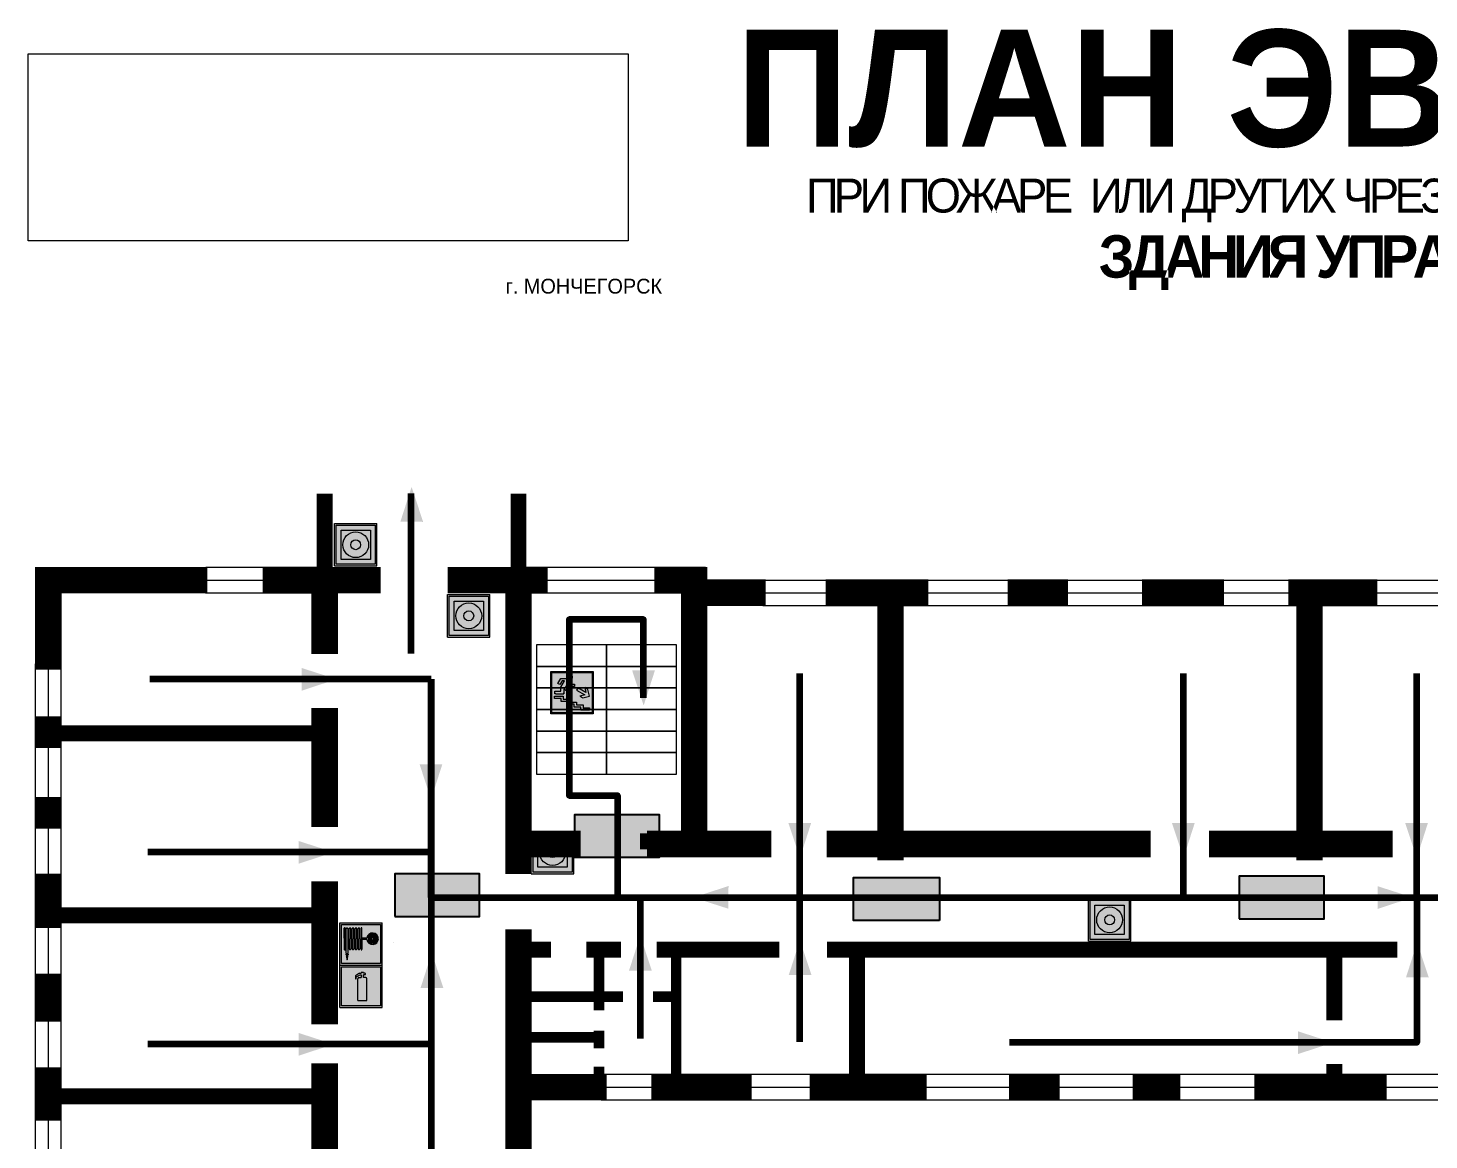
# Model space of a CAD drawing. Header units: millimetres. Extents: x 13810 to 67229, y 12374 to 21950.
# Drawn here: x 17918.2 to 18182.3, y 19654.5 to 19864 of the extents above; entities that cross this region are included whole.
import ezdxf

# ---------------------------------------------------------------- set-up
doc = ezdxf.new("R2010")
doc.units = ezdxf.units.MM
doc.layers.add('План_Штампы', color=7, linetype='Continuous')
doc.styles.add('обычный', font='arial.ttf')
picture_1 = doc.add_image_def('image1.jpg', size_in_pixel=(337, 105))

# ---------------------------------------------------------------- blocks, each defined once
blk = doc.blocks.new('вниз')
at = {"lineweight": 0, "true_color": 0xffffff}
h = blk.add_hatch(color=7, dxfattribs=at)
h.dxf.hatch_style = 1
h.paths.add_polyline_path([(40994.51, -4472.22), (40986.51, -4472.22), (40986.51, -4480.22), (40994.51, -4480.22)])
h.paths.add_polyline_path([(40994.31, -4472.42), (40994.31, -4480.01), (40986.71, -4480.01), (40986.71, -4472.42)], flags=16)
h.paths.add_polyline_path([(40988.43, -4473.53), (40989.43, -4473.53), (40990.19, -4473.96), (40990.19, -4474.6), (40991, -4474.6), (40991, -4475.06), (40989.73, -4475.06), (40989.73, -4474.46), (40989.3, -4475.18), (40990.17, -4475.7), (40990.17, -4477.11), (40989.63, -4477.11), (40989.63, -4476.01), (40988.94, -4475.59), (40988.94, -4476.46), (40988.94, -4476.46), (40987.47, -4476.46), (40987.26, -4476.46), (40987.26, -4475.92), (40988.4, -4475.92), (40988.4, -4475.2), (40989.1, -4473.99), (40988.66, -4473.99), (40988.24, -4474.7), (40987.86, -4474.47), (40988.41, -4473.56)], flags=0)
h.paths.add_polyline_path([(40990.55, -4473.29, -1), (40989.69, -4473.29, -1)], flags=0)
h.paths.add_polyline_path([(40988.85, -4476.89), (40988.85, -4477.43), (40990.1, -4477.43), (40990.1, -4477.99), (40991.34, -4477.99), (40991.34, -4478.54), (40992.59, -4478.54), (40992.59, -4479.09), (40993.83, -4479.09), (40993.83, -4479.52), (40992.17, -4479.52), (40992.17, -4478.97), (40990.91, -4478.97), (40990.91, -4478.41), (40989.68, -4478.41), (40989.68, -4477.86), (40988.43, -4477.86), (40988.43, -4477.31), (40987.6, -4477.31), (40987.18, -4477.31), (40987.18, -4476.89)], flags=0)
h.paths.add_polyline_path([(40991.61, -4475.33), (40993.12, -4476.2), (40992.9, -4475.27), (40993.48, -4475.6), (40993.83, -4476.88), (40992.56, -4477.22), (40991.97, -4476.88), (40992.9, -4476.61), (40991.38, -4475.74), (40991.58, -4475.39)], flags=0)
h.paths.add_polyline_path([(40990.19, -4473.96), (40989.43, -4473.53), (40988.43, -4473.53), (40988.41, -4473.56), (40987.86, -4474.47), (40988.24, -4474.7), (40988.66, -4473.99), (40989.1, -4473.99), (40988.4, -4475.2), (40988.4, -4475.92), (40987.26, -4475.92), (40987.26, -4476.46), (40987.47, -4476.46), (40988.94, -4476.46), (40988.94, -4476.27), (40988.94, -4475.59), (40989.63, -4476.01), (40989.63, -4477.11), (40990.17, -4477.11), (40990.17, -4475.7), (40989.3, -4475.18), (40989.73, -4474.46), (40989.73, -4475.06), (40991, -4475.06), (40991, -4474.6), (40990.19, -4474.6)], flags=0)
h.paths.add_polyline_path([(40990.55, -4473.29, 1), (40989.69, -4473.29, 1)], flags=0)
h.paths.add_polyline_path([(40991.61, -4475.33), (40991.58, -4475.39), (40991.38, -4475.74), (40992.9, -4476.61), (40991.97, -4476.88), (40992.56, -4477.22), (40993.83, -4476.88), (40993.48, -4475.6), (40992.9, -4475.27), (40993.12, -4476.2)], flags=0)
h.paths.add_polyline_path([(40990.1, -4477.43), (40988.85, -4477.43), (40988.85, -4476.89), (40987.18, -4476.89), (40987.18, -4477.31), (40987.6, -4477.31), (40988.43, -4477.31), (40988.43, -4477.86), (40989.68, -4477.86), (40989.68, -4478.41), (40990.91, -4478.41), (40990.91, -4478.97), (40992.17, -4478.97), (40992.17, -4479.52), (40993.83, -4479.52), (40993.83, -4479.09), (40992.59, -4479.09), (40992.59, -4478.54), (40991.34, -4478.54), (40991.34, -4477.99), (40990.1, -4477.99)], flags=0)
at = {"lineweight": 0}
h = blk.add_hatch(color=126, dxfattribs=at)
h.dxf.hatch_style = 1
h.paths.add_polyline_path([(40994.31, -4472.42), (40986.71, -4472.42), (40986.71, -4480.01), (40994.31, -4480.01)])
h.paths.add_polyline_path([(40988.43, -4473.53), (40989.43, -4473.53), (40990.19, -4473.96), (40990.19, -4474.6), (40991, -4474.6), (40991, -4475.06), (40989.73, -4475.06), (40989.73, -4474.46), (40989.3, -4475.18), (40990.17, -4475.7), (40990.17, -4477.11), (40989.63, -4477.11), (40989.63, -4476.01), (40988.94, -4475.59), (40988.94, -4476.46), (40988.94, -4476.46), (40987.47, -4476.46), (40987.26, -4476.46), (40987.26, -4475.92), (40988.4, -4475.92), (40988.4, -4475.2), (40989.1, -4473.99), (40988.66, -4473.99), (40988.24, -4474.7), (40987.86, -4474.47), (40988.41, -4473.56)], flags=16)
h.paths.add_polyline_path([(40990.55, -4473.29, -1), (40989.69, -4473.29, -1)], flags=16)
h.paths.add_polyline_path([(40988.85, -4476.89), (40988.85, -4477.43), (40990.1, -4477.43), (40990.1, -4477.99), (40991.34, -4477.99), (40991.34, -4478.54), (40992.59, -4478.54), (40992.59, -4479.09), (40993.83, -4479.09), (40993.83, -4479.52), (40992.17, -4479.52), (40992.17, -4478.97), (40990.91, -4478.97), (40990.91, -4478.41), (40989.68, -4478.41), (40989.68, -4477.86), (40988.43, -4477.86), (40988.43, -4477.31), (40987.6, -4477.31), (40987.18, -4477.31), (40987.18, -4476.89)], flags=16)
h.paths.add_polyline_path([(40991.61, -4475.33), (40993.12, -4476.2), (40992.9, -4475.27), (40993.48, -4475.6), (40993.83, -4476.88), (40992.56, -4477.22), (40991.97, -4476.88), (40992.9, -4476.61), (40991.38, -4475.74), (40991.58, -4475.39)], flags=16)
at = {"lineweight": 0, "true_color": 0xffffff}
h = blk.add_hatch(color=7, dxfattribs=at)
h.dxf.hatch_style = 1
h.paths.add_polyline_path([(40989.73, -4474.46), (40989.73, -4475.06), (40991, -4475.06), (40991, -4474.6), (40990.19, -4474.6), (40990.19, -4473.96), (40989.43, -4473.53), (40988.43, -4473.53), (40988.41, -4473.56), (40987.86, -4474.47), (40988.24, -4474.7), (40988.66, -4473.99), (40989.1, -4473.99), (40988.4, -4475.2), (40988.4, -4475.92), (40987.26, -4475.92), (40987.26, -4476.46), (40987.47, -4476.46), (40988.94, -4476.46), (40988.94, -4475.59), (40989.63, -4476.01), (40989.63, -4477.11), (40990.17, -4477.11), (40990.17, -4475.7), (40989.3, -4475.18)])
h.paths.add_polyline_path([(40989.69, -4473.29, 1), (40990.55, -4473.29, 1)])
h.paths.add_polyline_path([(40991.61, -4475.33), (40991.58, -4475.39), (40991.38, -4475.74), (40992.9, -4476.61), (40991.97, -4476.88), (40992.56, -4477.22), (40993.83, -4476.88), (40993.48, -4475.6), (40992.9, -4475.27), (40993.12, -4476.2)])
h.paths.add_polyline_path([(40990.1, -4477.43), (40988.85, -4477.43), (40988.85, -4476.89), (40987.18, -4476.89), (40987.18, -4477.31), (40987.6, -4477.31), (40988.43, -4477.31), (40988.43, -4477.86), (40989.68, -4477.86), (40989.68, -4478.41), (40990.91, -4478.41), (40990.91, -4478.97), (40992.17, -4478.97), (40992.17, -4479.52), (40993.83, -4479.52), (40993.83, -4479.09), (40992.59, -4479.09), (40992.59, -4478.54), (40991.34, -4478.54), (40991.34, -4477.99), (40990.1, -4477.99)])
at = {"color": 126, "lineweight": 0}
for points in [[(40986.51, -4472.22), (40994.51, -4472.22), (40994.51, -4480.22), (40986.51, -4480.22)], [(40986.71, -4472.42), (40994.31, -4472.42), (40994.31, -4480.01), (40986.71, -4480.01)]]:
    blk.add_lwpolyline(points, close=True, dxfattribs=at)
for points in [[(40987.47, -4476.46), (40987.26, -4476.46), (40987.26, -4475.92), (40988.4, -4475.92), (40988.4, -4475.2), (40989.1, -4473.99), (40988.66, -4473.99), (40988.24, -4474.7), (40987.86, -4474.47), (40988.41, -4473.56), (40988.43, -4473.53), (40989.43, -4473.53), (40990.19, -4473.96), (40990.19, -4474.6), (40991, -4474.6), (40991, -4475.06), (40989.73, -4475.06), (40989.73, -4474.46), (40989.3, -4475.18), (40990.17, -4475.7), (40990.17, -4477.11), (40989.63, -4477.11), (40989.63, -4476.01), (40988.94, -4475.59), (40988.94, -4476.46)], [(40991.58, -4475.39), (40991.38, -4475.74), (40992.9, -4476.61), (40991.97, -4476.88), (40992.56, -4477.22), (40993.83, -4476.88), (40993.48, -4475.6), (40992.9, -4475.27), (40993.12, -4476.2), (40991.61, -4475.33), (40991.58, -4475.39)], [(40987.6, -4477.31), (40987.18, -4477.31), (40987.18, -4476.89), (40988.85, -4476.89), (40988.85, -4477.43), (40990.1, -4477.43), (40990.1, -4477.99), (40991.34, -4477.99), (40991.34, -4478.54), (40992.59, -4478.54), (40992.59, -4479.09), (40993.83, -4479.09), (40993.83, -4479.52), (40992.17, -4479.52), (40992.17, -4478.97), (40990.91, -4478.97), (40990.91, -4478.41), (40989.68, -4478.41), (40989.68, -4477.86), (40988.43, -4477.86), (40988.43, -4477.31), (40987.6, -4477.31)], [(40987.47, -4476.46), (40988.94, -4476.46), (40988.94, -4476.27)]]:
    blk.add_lwpolyline(points, dxfattribs=at)
blk.add_circle((40990.12, -4473.29), 0.432, dxfattribs=at)
blk = doc.blocks.new('A$C32E8229D')
at = {"true_color": 0xffffff}
blk.add_hatch(color=7, dxfattribs=at).paths.add_polyline_path([(0, 0), (0, -8), (16, -8), (16, 0)])
h = blk.add_hatch(color=126)
h.paths.add_polyline_path([(0.2, -0.2), (15.8, -0.2), (15.8, -7.8), (0.2, -7.8)])
h.paths.add_polyline_path([(13.49, -2.05), (12.08, -2.05), (11.37, -2.63, 0.162397), (11.29, -2.84), (11.29, -3.63), (10.35, -3.63), (10.35, -4.05), (11.68, -4.05), (11.68, -3.48), (12.26, -4.28), (11.29, -5.1), (11.29, -6.78), (11.85, -6.78), (11.85, -5.44), (12.8, -4.64), (12.8, -5.94), (14.46, -5.94), (14.46, -5.39), (13.45, -5.39), (13.45, -3.97), (12.46, -2.59), (13.15, -2.59), (13.69, -3.34), (14.18, -3)], flags=16)
h.paths.add_polyline_path([(10.74, -1.82, 1), (11.8, -1.82, 1)], flags=16)
h.paths.add_polyline_path([(9.39, -3.59), (5.99, -3.59), (6.56, -3.03), (5.91, -3.03), (5.1, -3.83), (5.91, -4.64), (6.56, -4.64), (5.99, -4.09), (9.39, -4.09)], flags=16)
h.paths.add_polyline_path([(4.29, -1.08), (1.72, -1.08), (1.72, -6.6), (4.29, -6.6)], flags=16)
at = {"color": 126}
blk.add_lwpolyline([(16, -8), (0, -8), (0, 0), (16, 0)], close=True, dxfattribs=at)
blk = doc.blocks.new('A$C3AD82952')
at = {"true_color": 0xf5f5ff}
h = blk.add_hatch(color=7, dxfattribs=at)
h.dxf.hatch_style = 1
h.paths.add_polyline_path([(8.21, 8.73, 0.414214), (7.89, 9.05), (7.22, 9.05), (7.22, 9.92), (7.59, 9.92, 1), (7.57, 10.36), (7.22, 10.36), (7.22, 10.6), (6.43, 10.6), (6.43, 10.36), (6.01, 10.36), (4.74, 9.59), (4.74, 8.69), (4.98, 8.73), (4.98, 9.26), (6.12, 9.91), (6.43, 9.91), (6.43, 9.05), (5.76, 9.05, 0.414214), (5.44, 8.73), (5.44, 2.2), (8.21, 2.2)], flags=0)
h.paths.add_polyline_path([(12.8, 12.8), (0, 12.8), (0, 0), (12.8, 0)])
h.paths.add_polyline_path([(0.51, 12.29), (12.29, 12.29), (12.29, 0.51), (0.51, 0.51)], flags=16)
h.paths.add_polyline_path([(4.74, 9.59), (6.01, 10.36), (6.43, 10.36), (6.43, 10.6), (7.22, 10.6), (7.22, 10.36), (7.59, 10.36, -0.94586), (7.59, 9.92), (7.22, 9.92), (7.22, 9.05), (7.89, 9.05, -0.414214), (8.21, 8.73), (8.21, 2.2), (5.44, 2.2), (5.44, 8.73, -0.414214), (5.76, 9.05), (6.43, 9.05), (6.43, 9.91), (6.12, 9.91), (4.98, 9.26), (4.98, 8.73), (4.74, 8.69)], flags=0)
h = blk.add_hatch(color=242)
h.dxf.hatch_style = 1
h.paths.add_polyline_path([(12.29, 12.29), (0.51, 12.29), (0.51, 0.51), (12.29, 0.51)])
h.paths.add_polyline_path([(4.74, 8.69), (4.74, 9.59), (6.01, 10.36), (6.43, 10.36), (6.43, 10.6), (7.22, 10.6), (7.22, 10.36), (7.59, 10.36, -0.94586), (7.59, 9.92), (7.22, 9.92), (7.22, 9.05), (7.89, 9.05, -0.414214), (8.21, 8.73), (8.21, 2.2), (5.44, 2.2), (5.44, 8.73, -0.414214), (5.76, 9.05), (6.43, 9.05), (6.43, 9.91), (6.12, 9.91), (4.98, 9.26), (4.98, 8.73)], flags=16)
h = blk.add_hatch(color=7, dxfattribs=at)
h.dxf.hatch_style = 1
h.paths.add_polyline_path([(8.21, 8.73, 0.414214), (7.89, 9.05), (7.22, 9.05), (7.22, 9.92), (7.59, 9.92, 1), (7.57, 10.36), (7.22, 10.36), (7.22, 10.6), (6.43, 10.6), (6.43, 10.36), (6.01, 10.36), (4.74, 9.59), (4.74, 8.69), (4.98, 8.73), (4.98, 9.26), (6.12, 9.91), (6.43, 9.91), (6.43, 9.05), (5.76, 9.05, 0.414214), (5.44, 8.73), (5.44, 2.2), (8.21, 2.2)])
at = {"color": 242, "lineweight": 5}
for p, q in [((0, 0), (0, 12.8)), ((0, 12.8), (12.8, 12.8)), ((12.8, 0), (12.8, 12.8)), ((6.01, 10.36), (4.74, 9.59)), ((4.74, 9.59), (4.74, 8.69)), ((4.74, 8.69), (4.98, 8.73)), ((4.98, 9.26), (6.12, 9.91)), ((4.98, 8.73), (4.98, 9.26)), ((5.44, 2.2), (5.44, 8.73)), ((5.76, 9.05), (6.43, 9.05)), ((6.01, 10.36), (6.43, 10.36)), ((6.12, 9.91), (6.43, 9.91)), ((7.22, 10.6), (6.43, 10.6)), ((6.43, 10.6), (6.43, 10.36)), ((6.43, 9.91), (6.43, 9.05)), ((7.22, 10.36), (7.22, 10.6)), ((7.59, 10.36), (7.22, 10.36)), ((7.22, 9.05), (7.22, 9.92)), ((7.59, 9.92), (7.22, 9.92)), ((7.89, 9.05), (7.22, 9.05)), ((8.21, 2.2), (8.21, 8.73)), ((0, 0), (12.8, 0)), ((5.44, 2.2), (8.21, 2.2))]:
    blk.add_line(p, q, dxfattribs=at)
blk.add_lwpolyline([(0.51, 12.29), (12.29, 12.29), (12.29, 0.51), (0.51, 0.51)], close=True, dxfattribs=at)
for centre, radius, start, end in [((5.76, 8.73), 0.32, 90, 180), ((7.58, 10.14), 0.223, 273.1875, 86.8125), ((7.89, 8.73), 0.32, 0, 90)]:
    blk.add_arc(centre, radius, start, end, dxfattribs=at)
blk = doc.blocks.new('A$C37112FD5')
at = {"true_color": 0xf5f5ff}
h = blk.add_hatch(color=7, dxfattribs=at)
h.dxf.hatch_style = 1
h.paths.add_polyline_path([(12.8, -7.4), (0, -7.4), (0, -20.2), (12.8, -20.2)])
h.paths.add_polyline_path([(12.29, -7.91), (12.29, -19.69), (0.51, -19.69), (0.51, -7.91)], flags=16)
h.paths.add_polyline_path([(4.98, -9.04, -0.42597), (5.17, -9.22), (5.17, -12.25), (5.17, -15.29, -0.432244), (4.98, -15.47), (4.83, -15.47, -0.42597), (4.64, -15.29), (4.64, -12.25), (4.64, -9.22, -0.432244), (4.83, -9.04)], flags=0)
h.paths.add_polyline_path([(4.28, -9.22), (4.28, -12.25), (4.28, -15.29, -0.432244), (4.09, -15.47), (3.94, -15.47, -0.42597), (3.75, -15.29), (3.75, -12.25), (3.75, -9.22, -0.432244), (3.94, -9.04), (4.09, -9.04, -0.42597)], flags=0)
h.paths.add_polyline_path([(5.72, -9.04), (5.87, -9.04, -0.42597), (6.06, -9.22), (6.06, -12.25), (6.06, -15.29, -0.432244), (5.87, -15.47), (5.72, -15.47, -0.42597), (5.53, -15.29), (5.53, -12.25), (5.53, -9.22, -0.432244)], flags=0)
h.paths.add_polyline_path([(6.42, -8.9), (6.5, -8.9, -0.42597), (6.69, -9.08), (6.69, -12.03), (8.21, -12.03, -15.824349), (8.21, -12.47), (6.69, -12.47), (6.69, -15.42, -0.432244), (6.5, -15.6), (6.42, -15.6)], flags=0)
h.paths.add_polyline_path([(3.39, -9.22), (3.39, -12.25), (3.39, -15.29, -0.432244), (3.2, -15.47), (3.05, -15.47, -0.42597), (2.85, -15.29), (2.85, -12.25), (2.85, -9.22, -0.432244), (3.05, -9.04), (3.2, -9.04, -0.42597)], flags=0)
h.paths.add_polyline_path([(2.5, -9.22), (2.5, -16.71), (1.96, -16.71), (1.96, -9.22, -0.432244), (2.15, -9.04), (2.31, -9.04, -0.42597)], flags=0)
h.paths.add_polyline_path([(1.61, -8.9), (1.61, -15.6), (1.57, -15.6, -0.42597), (1.37, -15.42), (1.37, -12.03), (1.37, -9.09, -0.432244), (1.57, -8.9)], flags=0)
h.paths.add_polyline_path([(9.76, -10.81), (9.76, -12.03), (8.49, -12.03, -0.336371)], flags=0)
h.paths.add_polyline_path([(8.49, -12.47), (9.76, -12.47), (9.76, -13.7, -0.336371)], flags=0)
h.paths.add_polyline_path([(10.11, -10.81, -0.336371), (11.38, -12.03), (10.11, -12.03)], flags=0)
h.paths.add_polyline_path([(10.11, -12.47), (11.38, -12.47, -0.336371), (10.11, -13.7)], flags=0)
h.paths.add_polyline_path([(2.5, -16.84), (2.5, -17.05), (1.97, -17.05), (1.97, -16.84)], flags=0)
h.paths.add_polyline_path([(2.5, -17.24, -0.033778), (2.24, -18.6, -0.033778), (1.97, -17.24)], flags=0)
h = blk.add_hatch(color=242)
h.dxf.hatch_style = 1
h.paths.add_polyline_path([(12.29, -7.91), (0.51, -7.91), (0.51, -19.69), (12.29, -19.69)])
h.paths.add_polyline_path([(6.42, -15.6), (6.42, -8.9), (6.5, -8.9, -0.42597), (6.69, -9.08), (6.69, -12.03), (8.21, -12.03, -15.824349), (8.21, -12.47), (6.69, -12.47), (6.69, -15.42, -0.432244), (6.5, -15.6)], flags=16)
h.paths.add_polyline_path([(5.87, -15.47), (5.72, -15.47, -0.42597), (5.53, -15.29), (5.53, -12.25), (5.53, -9.22, -0.432244), (5.72, -9.04), (5.87, -9.04, -0.42597), (6.06, -9.22), (6.06, -12.25), (6.06, -15.29, -0.432244)], flags=16)
h.paths.add_polyline_path([(4.98, -15.47), (4.83, -15.47, -0.42597), (4.64, -15.29), (4.64, -12.25), (4.64, -9.22, -0.432244), (4.83, -9.04), (4.98, -9.04, -0.42597), (5.17, -9.22), (5.17, -12.25), (5.17, -15.29, -0.432244)], flags=16)
h.paths.add_polyline_path([(4.09, -15.47), (3.94, -15.47, -0.42597), (3.75, -15.29), (3.75, -12.25), (3.75, -9.22, -0.432244), (3.94, -9.04), (4.09, -9.04, -0.42597), (4.28, -9.22), (4.28, -12.25), (4.28, -15.29, -0.432244)], flags=16)
h.paths.add_polyline_path([(3.2, -15.47), (3.05, -15.47, -0.42597), (2.85, -15.29), (2.85, -12.25), (2.85, -9.22, -0.432244), (3.05, -9.04), (3.2, -9.04, -0.42597), (3.39, -9.22), (3.39, -12.25), (3.39, -15.29, -0.432244)], flags=16)
h.paths.add_polyline_path([(2.5, -17.05), (1.97, -17.05), (1.97, -16.84), (2.5, -16.84)], flags=16)
h.paths.add_polyline_path([(2.5, -17.24, -0.033778), (2.24, -18.6, -0.033778), (1.97, -17.24)], flags=16)
h.paths.add_polyline_path([(2.5, -16.71), (1.96, -16.71), (1.96, -9.22, -0.432244), (2.15, -9.04), (2.31, -9.04, -0.42597), (2.5, -9.22)], flags=16)
h.paths.add_polyline_path([(1.61, -15.6), (1.57, -15.6, -0.42597), (1.37, -15.42), (1.37, -12.03), (1.37, -9.09, -0.432244), (1.57, -8.9), (1.61, -8.9)], flags=16)
h.paths.add_polyline_path([(8.49, -12.47), (9.76, -12.47), (9.76, -13.7, -0.336371)], flags=0)
h.paths.add_polyline_path([(10.11, -13.7), (10.11, -12.47), (11.38, -12.47, -0.336371)], flags=0)
h.paths.add_polyline_path([(8.49, -12.03, -0.336371), (9.76, -10.81), (9.76, -12.03)], flags=0)
h.paths.add_polyline_path([(10.11, -12.03), (10.11, -10.81, -0.336371), (11.38, -12.03)], flags=0)
h = blk.add_hatch(color=7, dxfattribs=at)
h.dxf.hatch_style = 1
h.paths.add_polyline_path([(1.61, -8.9), (1.57, -8.9, 0.432244), (1.37, -9.09), (1.37, -12.03), (1.37, -15.42, 0.42597), (1.57, -15.6), (1.61, -15.6)])
h.paths.add_polyline_path([(2.5, -9.22, 0.42597), (2.31, -9.04), (2.15, -9.04, 0.432244), (1.96, -9.22), (1.96, -16.71), (2.5, -16.71)])
h.paths.add_polyline_path([(2.5, -16.84), (1.97, -16.84), (1.97, -17.05), (2.5, -17.05)])
h.paths.add_polyline_path([(2.5, -17.24), (1.97, -17.24, 0.033778), (2.24, -18.6, 0.033778)])
h.paths.add_polyline_path([(3.39, -12.25), (3.39, -9.22, 0.42597), (3.2, -9.04), (3.05, -9.04, 0.432244), (2.85, -9.22), (2.85, -12.25), (2.85, -15.29, 0.42597), (3.05, -15.47), (3.2, -15.47, 0.432244), (3.39, -15.29)])
h.paths.add_polyline_path([(4.28, -12.25), (4.28, -9.22, 0.42597), (4.09, -9.04), (3.94, -9.04, 0.432244), (3.75, -9.22), (3.75, -12.25), (3.75, -15.29, 0.42597), (3.94, -15.47), (4.09, -15.47, 0.432244), (4.28, -15.29)])
h.paths.add_polyline_path([(5.17, -12.25), (5.17, -9.22, 0.42597), (4.98, -9.04), (4.83, -9.04, 0.432244), (4.64, -9.22), (4.64, -12.25), (4.64, -15.29, 0.42597), (4.83, -15.47), (4.98, -15.47, 0.432244), (5.17, -15.29)])
h.paths.add_polyline_path([(6.06, -12.25), (6.06, -9.22, 0.42597), (5.87, -9.04), (5.72, -9.04, 0.432244), (5.53, -9.22), (5.53, -12.25), (5.53, -15.29, 0.42597), (5.72, -15.47), (5.87, -15.47, 0.432244), (6.06, -15.29)])
h.paths.add_polyline_path([(6.69, -12.47), (8.21, -12.47, 15.824349), (8.21, -12.03), (6.69, -12.03), (6.69, -9.08, 0.42597), (6.5, -8.9), (6.42, -8.9), (6.42, -15.6), (6.5, -15.6, 0.432244), (6.69, -15.42)])
h.paths.add_polyline_path([(8.49, -12.47), (9.76, -12.47), (9.76, -13.7, -0.336371)], flags=16)
h.paths.add_polyline_path([(8.49, -12.03, -0.336371), (9.76, -10.81), (9.76, -12.03)], flags=16)
h.paths.add_polyline_path([(10.11, -12.47), (11.38, -12.47, -0.336371), (10.11, -13.7)], flags=16)
h.paths.add_polyline_path([(10.11, -12.03), (10.11, -10.81, -0.336371), (11.38, -12.03)], flags=16)
h = blk.add_hatch(color=242)
h.dxf.hatch_style = 1
h.paths.add_polyline_path([(9.76, -10.81, 0.336371), (8.49, -12.03), (9.76, -12.03)])
h.paths.add_polyline_path([(10.11, -10.81), (10.11, -12.03), (11.38, -12.03, 0.336371)])
h.paths.add_polyline_path([(11.38, -12.47), (10.11, -12.47), (10.11, -13.7, 0.336371)])
h.paths.add_polyline_path([(9.76, -12.47), (8.49, -12.47, 0.336371), (9.76, -13.7)])
at = {"color": 242, "lineweight": 5}
for p, q in [((0, -20.2), (0, -7.4)), ((0, -7.4), (12.8, -7.4)), ((12.8, -20.2), (12.8, -7.4)), ((1.37, -12.03), (1.37, -9.08)), ((1.37, -12.03), (1.37, -15.42)), ((1.57, -8.9), (1.61, -8.9)), ((1.61, -8.9), (1.61, -15.6)), ((1.96, -16.71), (1.96, -9.22)), ((2.15, -9.04), (2.31, -9.04)), ((2.5, -16.71), (2.5, -9.22)), ((2.85, -12.25), (2.85, -9.22)), ((2.85, -12.25), (2.85, -15.29)), ((3.05, -9.04), (3.2, -9.04)), ((3.39, -12.25), (3.39, -9.22)), ((3.39, -12.25), (3.39, -15.29)), ((3.75, -12.25), (3.75, -9.22)), ((3.75, -12.25), (3.75, -15.29)), ((3.94, -9.04), (4.09, -9.04)), ((4.28, -12.25), (4.28, -9.22)), ((4.28, -12.25), (4.28, -15.29)), ((4.64, -12.25), (4.64, -9.22)), ((4.64, -12.25), (4.64, -15.29)), ((4.83, -9.04), (4.98, -9.04)), ((5.17, -12.25), (5.17, -9.22)), ((5.17, -12.25), (5.17, -15.29)), ((5.53, -12.25), (5.53, -9.22)), ((5.53, -12.25), (5.53, -15.29)), ((5.72, -9.04), (5.87, -9.04)), ((6.06, -12.25), (6.06, -9.22)), ((6.06, -12.25), (6.06, -15.29)), ((6.42, -8.9), (6.42, -15.6)), ((6.5, -8.9), (6.42, -8.9)), ((6.69, -12.03), (6.69, -9.08)), ((8.21, -12.03), (6.69, -12.03)), ((8.21, -12.47), (6.69, -12.47)), ((6.69, -12.47), (6.69, -15.42)), ((9.76, -12.03), (8.49, -12.03)), ((9.76, -12.47), (8.49, -12.47)), ((9.76, -10.81), (9.76, -12.03)), ((9.76, -12.47), (9.76, -13.7)), ((10.11, -10.81), (10.11, -12.03)), ((11.38, -12.03), (10.11, -12.03)), ((11.38, -12.47), (10.11, -12.47)), ((10.11, -12.47), (10.11, -13.7)), ((1.57, -15.6), (1.61, -15.6)), ((1.96, -16.71), (2.5, -16.71)), ((1.97, -16.84), (2.5, -16.84)), ((1.97, -17.05), (1.97, -16.84)), ((2.5, -16.84), (2.5, -17.05)), ((3.05, -15.47), (3.2, -15.47)), ((3.94, -15.47), (4.09, -15.47)), ((4.83, -15.47), (4.98, -15.47)), ((5.72, -15.47), (5.87, -15.47)), ((6.42, -15.6), (6.5, -15.6)), ((0, -20.2), (12.8, -20.2)), ((2.5, -17.05), (1.97, -17.05)), ((1.97, -17.24), (2.5, -17.24))]:
    blk.add_line(p, q, dxfattribs=at)
blk.add_lwpolyline([(0.51, -7.91), (12.29, -7.91), (12.29, -19.69), (0.51, -19.69)], close=True, dxfattribs=at)
for centre, radius, start, end in [((1.56, -9.09), 0.182, 87.1027, 180.6071), ((2.15, -9.22), 0.182, 87.1027, 180.6071), ((2.32, -9.22), 0.182, 359.3929, 92.8973), ((3.04, -9.22), 0.182, 87.1027, 180.6071), ((3.21, -9.22), 0.182, 359.3929, 92.8973), ((3.93, -9.22), 0.182, 87.1027, 180.6071), ((4.1, -9.22), 0.182, 359.3929, 92.8973), ((4.82, -9.22), 0.182, 87.1027, 180.6071), ((4.99, -9.22), 0.182, 359.3929, 92.8973), ((5.71, -9.22), 0.182, 87.1027, 180.6071), ((5.88, -9.22), 0.182, 359.3929, 92.8973), ((6.51, -9.09), 0.182, 359.3929, 92.8973), ((9.93, -12.25), 1.74, 187.2319, 172.7681), ((9.93, -12.25), 1.46, 96.9927, 171.3585), ((9.93, -12.25), 1.46, 188.6415, 263.0073), ((9.93, -12.25), 1.46, 8.6415, 83.0073), ((9.93, -12.25), 1.46, 276.9927, 351.3585), ((1.56, -15.42), 0.182, 179.3929, 272.8973), ((3.04, -15.29), 0.182, 179.3929, 272.8973), ((3.21, -15.29), 0.182, 267.1027, 0.6071), ((3.93, -15.29), 0.182, 179.3929, 272.8973), ((4.1, -15.29), 0.182, 267.1027, 0.6071), ((4.82, -15.29), 0.182, 179.3929, 272.8973), ((4.99, -15.29), 0.182, 267.1027, 0.6071), ((5.71, -15.29), 0.182, 179.3929, 272.8973), ((5.88, -15.29), 0.182, 267.1027, 0.6071), ((6.51, -15.42), 0.182, 267.1027, 0.6071), ((12.17, -15.98), 10.27, 187.041, 194.7793), ((-7.7, -15.98), 10.27, 345.2207, 352.959)]:
    blk.add_arc(centre, radius, start, end, dxfattribs=at)
blk = doc.blocks.new('A$C54414219')
at = {"true_color": 0xffffff}
h = blk.add_hatch(color=7, dxfattribs=at)
h.paths.add_polyline_path([(2.39, -9.45), (2.39, -18.3), (11.23, -18.3), (11.23, -9.45)], flags=0)
h.paths.add_polyline_path([(10.71, -13.87, -1), (2.92, -13.87, -1)], flags=0)
h.paths.add_polyline_path([(8.3, -13.87, -1), (5.33, -13.87, -1)], flags=0)
h.paths.add_polyline_path([(0.41, -7.47), (0.41, -20.27), (13.21, -20.27), (13.21, -7.47)])
h.paths.add_polyline_path([(0.92, -19.77), (12.71, -19.77), (12.71, -7.98), (0.92, -7.98)], flags=16)
h.paths.add_polyline_path([(11.23, -9.45), (11.23, -18.3), (2.39, -18.3), (2.39, -9.45)], flags=0)
at = {"lineweight": 5}
h = blk.add_hatch(color=242, dxfattribs=at)
h.paths.add_polyline_path([(12.71, -7.98), (0.92, -7.98), (0.92, -19.77), (12.71, -19.77)])
h.paths.add_polyline_path([(11.23, -18.3), (2.39, -18.3), (2.39, -9.45), (11.23, -9.45)], flags=16)
h.paths.add_polyline_path([(10.71, -13.87, -1), (2.92, -13.87, -1)], flags=0)
h.paths.add_polyline_path([(8.3, -13.87, -1), (5.33, -13.87, -1)], flags=0)
at = {"true_color": 0xffffff}
h = blk.add_hatch(color=7, dxfattribs=at)
h.paths.add_polyline_path([(2.39, -9.45), (2.39, -18.3), (11.23, -18.3), (11.23, -9.45)])
h.paths.add_polyline_path([(10.71, -13.87, -1), (2.92, -13.87, -1)], flags=16)
h.paths.add_polyline_path([(8.3, -13.87, -1), (5.33, -13.87, -1)], flags=0)
at = {"lineweight": 5}
h = blk.add_hatch(color=242, dxfattribs=at)
h.paths.add_polyline_path([(2.92, -13.87, 1), (10.71, -13.87, 1)])
h.paths.add_polyline_path([(8.3, -13.87, -1), (5.33, -13.87, -1)], flags=16)
at = {"color": 242, "lineweight": 5}
for p, q in [((0.41, -20.27), (0.41, -7.47)), ((0.41, -7.47), (13.21, -7.47)), ((0.41, -7.47), (13.21, -7.47)), ((13.21, -20.27), (13.21, -7.47)), ((0.41, -20.27), (13.21, -20.27))]:
    blk.add_line(p, q, dxfattribs=at)
for points in [[(0.92, -7.98), (12.71, -7.98), (12.71, -19.77), (0.92, -19.77)], [(2.39, -9.45), (11.23, -9.45), (11.23, -18.3), (2.39, -18.3)]]:
    blk.add_lwpolyline(points, close=True, dxfattribs=at)
for radius in [3.89, 1.49]:
    blk.add_circle((6.81, -13.87), radius, dxfattribs=at)
blk = doc.blocks.new('A$C7B4425F7')
at = {"true_color": 0xffffff}
blk.add_hatch(color=7, dxfattribs=at).paths.add_polyline_path([(0, 0), (-16, 0), (-16, -8), (0, -8)])
h = blk.add_hatch(color=126)
h.paths.add_polyline_path([(-0.2, -0.2), (-15.8, -0.2), (-15.8, -7.8), (-0.2, -7.8)])
h.paths.add_polyline_path([(-11.76, -2.03), (-11.76, -3.66), (-11.17, -3.66, -0.568275), (-11.17, -6.18), (-12.58, -6.18), (-12.58, -2.03)], flags=16)
h.paths.add_polyline_path([(-13.33, -4.12, -0.495768), (-13.59, -6.18), (-15.03, -6.18), (-15.03, -2.03), (-13.59, -2.03, -0.487973)], flags=16)
h.paths.add_polyline_path([(-10.25, -2.03), (-9.48, -2.03), (-9.48, -6.18), (-10.25, -6.18)], flags=16)
h.paths.add_polyline_path([(-13.84, -3.69), (-14.24, -3.69), (-14.24, -3.03), (-13.9, -3.03, -0.692621)], flags=0)
h.paths.add_polyline_path([(-9.15, -2.03), (-8.4, -2.03), (-8.04, -3.07), (-7.68, -2.03), (-6.93, -2.03), (-7.64, -4.1), (-6.93, -6.18), (-7.68, -6.18), (-8.04, -5.14), (-8.4, -6.18), (-9.15, -6.18), (-8.44, -4.1)], flags=16)
h.paths.add_polyline_path([(-11.76, -4.46), (-11.42, -4.46, -0.692621), (-11.36, -5.12), (-11.76, -5.12)], flags=0)
h.paths.add_polyline_path([(-13.9, -5.2), (-14.24, -5.2), (-14.24, -4.55), (-13.84, -4.55, -0.708038)], flags=0)
edge = h.paths.add_edge_path(flags=16)
edge.add_ellipse((-5.51, -4.08), major_axis=(0, 2.05), ratio=0.586184, start_angle=0, end_angle=360)
edge = h.paths.add_edge_path(flags=0)
edge.add_ellipse((-5.51, -4.08), major_axis=(0, 1.14), ratio=0.454828, start_angle=0, end_angle=360)
h.paths.add_polyline_path([(-4.13, -4.96, 0.377264), (-3.48, -4.52, 0.0555), (-3.16, -2.03), (-1.66, -2.03), (-1.66, -4.96), (-0.96, -4.96), (-0.96, -7.01), (-1.75, -7.01), (-1.75, -6.18), (-3.3, -6.18), (-3.3, -7.02), (-4.13, -7.02)], flags=16)
h.paths.add_polyline_path([(-2.73, -2.91), (-2.28, -2.91), (-2.28, -4.96), (-3.05, -4.96, 0.079136)], flags=0)
at = {"color": 126}
blk.add_lwpolyline([(-16, -8), (0, -8), (0, 0), (-16, 0)], close=True, dxfattribs=at)

msp = doc.modelspace()

# ---------------------------------------------------------------- linework, layer by layer
at = {"lineweight": 100, "const_width": 3}
for points in [[(17974.12, 19760), (17974.12, 19776.31)], [(18010.67, 19757.62), (18010.67, 19776.31)]]:
    msp.add_lwpolyline(points, dxfattribs=at)
at = {"color": 126, "lineweight": 100, "true_color": 0x008754}
for points in [[(17990.43, 19746.21), (17990.43, 19776.3)], [(18034.23, 19737.83), (18034.23, 19752.59), (18020.21, 19752.59), (18020.21, 19719.46), (18029.33, 19719.46), (18029.33, 19700.24)], [(17994.23, 19741.35), (17941.15, 19741.35)], [(17994.23, 19700.24), (17994.23, 19741.35)], [(17994.23, 19741.35), (17994.23, 19601.72)], [(18063.72, 19673.03), (18063.72, 19742.43)], [(18136.01, 19700.24), (18136.01, 19742.43)], [(18179.97, 19700.24), (18179.97, 19742.43)], [(17994.23, 19708.76), (17940.8, 19708.76)], [(17994.23, 19700.24), (18297.5, 19700.24)], [(18033.62, 19700.24), (18033.62, 19673.64)], [(18179.97, 19700.24), (18179.97, 19672.9), (18103.2, 19672.9)], [(17987.05, 19691.68), (17987.05, 19691.68)], [(17994.23, 19672.59), (17940.8, 19672.59)]]:
    msp.add_lwpolyline(points, dxfattribs=at)
at = {"lineweight": 0}
for points, const_width in [([(17922.06, 19743.14), (17922.06, 19760), (17951.99, 19760)], 5), ([(17962.47, 19760), (17984.71, 19760)], 5), ([(17974.12, 19746.12), (17974.12, 19760)], 5), ([(17997.29, 19760), (18016.15, 19760)], 5), ([(18010.67, 19760), (18010.67, 19704.66)], 5), ([(18036.3, 19760), (18043.77, 19760), (18043.77, 19757.64), (18057.25, 19757.64)], 5), ([(18184.44, 19757.64), (18193.88, 19757.64), (18193.88, 19761.74), (18199.79, 19761.74)], 5), ([(18043.77, 19757.64), (18043.77, 19710.3)], 5), ([(18068.54, 19757.64), (18087.89, 19757.64)], 5), ([(18080.79, 19707.22), (18080.79, 19757.64)], 5), ([(18102.87, 19757.64), (18114.22, 19757.64)], 5), ([(18128.16, 19757.64), (18143.65, 19757.64)], 5), ([(18155.78, 19757.64), (18172.56, 19757.64)], 5), ([(18159.76, 19707.22), (18159.76, 19757.64)], 5), ([(17974.12, 19713.49), (17974.12, 19735.92)], 5), ([(17922.06, 19728.41), (17922.06, 19734.36)], 5), ([(17923.48, 19731.16), (17973.91, 19731.16)], 3), ([(17922.06, 19713.17), (17922.06, 19719.14)], 5), ([(18010.67, 19710.3), (18022.4, 19710.3)], 5), ([(18011.87, 19710.79), (18020.06, 19710.79)], 3), ([(18033.54, 19710.79), (18042.88, 19710.79)], 3), ([(18034.91, 19710.3), (18058.32, 19710.3)], 5), ([(18068.74, 19710.3), (18093.14, 19710.3)], 5), ([(18093.14, 19710.3), (18129.8, 19710.3)], 5), ([(18140.8, 19710.3), (18175.44, 19710.3)], 5), ([(17922.06, 19694.48), (17922.06, 19704.69)], 5), ([(17974.12, 19676.34), (17974.12, 19703.23)], 5), ([(17924.17, 19696.83), (17973.45, 19696.83)], 3), ([(18010.67, 19664.49), (18010.67, 19694.19)], 5), ([(18011.79, 19690.38), (18016.82, 19690.38)], 3), ([(18023.48, 19690.38), (18029.96, 19690.38)], 3), ([(18030.36, 19681.55), (18025.83, 19681.55), (18025.83, 19690.38), (18023.48, 19690.38)], 2), ([(18040.39, 19690.38), (18040.39, 19664.04), (18040.39, 19681.55), (18036.04, 19681.55)], 2), ([(18036.71, 19690.38), (18059.85, 19690.38)], 3), ([(18068.79, 19690.38), (18152.12, 19690.38)], 3), ([(18074.48, 19689.79), (18074.48, 19664.49)], 3), ([(18096.81, 19690.38), (18112.71, 19690.38)], 3), ([(18119.9, 19690.38), (18139.05, 19690.38)], 3), ([(18147.06, 19690.38), (18176.31, 19690.38)], 3), ([(18164.42, 19689.79), (18164.42, 19677.09)], 3), ([(17922.06, 19676.8), (17922.06, 19685.84)], 5), ([(18025.83, 19681.55), (18010.63, 19681.55)], 2), ([(18025.83, 19681.55), (18025.83, 19678.94)], 2), ([(18025.83, 19673.87), (18011.47, 19673.87)], 2), ([(18025.83, 19675.15), (18025.83, 19671.82)], 2), ([(17922.06, 19658.16), (17922.06, 19668.23)], 5), ([(17974.12, 19637.29), (17974.12, 19669)], 5), ([(18164.42, 19668.83), (18164.42, 19664.49)], 3), ([(18027.3, 19664.49), (18010.67, 19664.49), (18010.67, 19643.02)], 5), ([(18025.83, 19668.34), (18025.83, 19665.84)], 2), ([(18035.71, 19664.49), (18054.59, 19664.49)], 5), ([(18065.53, 19664.49), (18087.58, 19664.49)], 5), ([(18103.13, 19664.49), (18112.65, 19664.49)], 5), ([(18126.45, 19664.49), (18135.42, 19664.49)], 5), ([(18149.39, 19664.49), (18174.29, 19664.49)], 5), ([(17921.28, 19662.74), (17972.5, 19662.74)], 3)]:
    msp.add_lwpolyline(points, dxfattribs=dict(at, const_width=const_width))
for points in [[(17951.75, 19762.44), (17974.76, 19762.44)], [(18011.01, 19762.44), (18045.94, 19762.44)], [(17951.99, 19760), (17974.3, 19760)], [(18010.9, 19760), (18046.17, 19760)], [(18057, 19760.03), (18188.75, 19760.03)], [(17951.69, 19757.62), (17974.19, 19757.62)], [(18009.18, 19757.62), (18045.87, 19757.62)], [(18057.25, 19757.64), (18189.01, 19757.64)], [(18056.72, 19755.22), (18188.48, 19755.22)], [(17919.64, 19594.82), (17919.64, 19744.25)], [(17922.06, 19594.99), (17922.06, 19744.41)], [(17924.48, 19594.9), (17924.48, 19744.33)], [(18026.86, 19666.93), (18218.78, 19666.93)], [(18027.3, 19664.49), (18219.22, 19664.49)], [(18026.22, 19662.09), (18218.15, 19662.09)]]:
    msp.add_lwpolyline(points, dxfattribs=at)
for points in [[(18014.07, 19743.75), (18027.26, 19743.75), (18027.26, 19747.81), (18014.07, 19747.81)], [(18027.26, 19743.75), (18040.45, 19743.75), (18040.45, 19747.81), (18027.26, 19747.81)], [(18014.07, 19739.69), (18027.26, 19739.69), (18027.26, 19743.75), (18014.07, 19743.75)], [(18027.26, 19739.69), (18040.45, 19739.69), (18040.45, 19743.75), (18027.26, 19743.75)], [(18014.07, 19735.64), (18027.26, 19735.64), (18027.26, 19739.69), (18014.07, 19739.69)], [(18027.26, 19735.64), (18040.45, 19735.64), (18040.45, 19739.69), (18027.26, 19739.69)], [(18014.07, 19731.58), (18027.26, 19731.58), (18027.26, 19735.64), (18014.07, 19735.64)], [(18027.26, 19731.58), (18040.45, 19731.58), (18040.45, 19735.64), (18027.26, 19735.64)], [(18014.07, 19727.52), (18027.26, 19727.52), (18027.26, 19731.58), (18014.07, 19731.58)], [(18027.26, 19727.52), (18040.45, 19727.52), (18040.45, 19731.58), (18027.26, 19731.58)], [(18014.07, 19723.46), (18027.26, 19723.46), (18027.26, 19727.52), (18014.07, 19727.52)], [(18027.26, 19723.46), (18040.45, 19723.46), (18040.45, 19727.52), (18027.26, 19727.52)]]:
    msp.add_lwpolyline(points, close=True, dxfattribs=at)
at = {"layer": 'План_Штампы', "color": 126, "true_color": 0x008754}
for points in [[(17992.69, 19770.99), (17988.4, 19771), (17990.52, 19777.58)], [(17969.78, 19739.17), (17969.78, 19743.46), (17976.37, 19741.34)], [(18032.09, 19742.99), (18036.38, 19742.99), (18034.26, 19736.4)], [(17992.02, 19725.32), (17996.31, 19725.31), (17994.19, 19718.72)], [(18061.54, 19714.26), (18065.83, 19714.26), (18063.72, 19707.67)], [(18133.83, 19714.26), (18138.13, 19714.26), (18136.01, 19707.67)], [(18177.79, 19714.26), (18182.08, 19714.26), (18179.97, 19707.67)], [(17969.22, 19706.57), (17969.22, 19710.86), (17975.81, 19708.74)], [(18050.25, 19702.38), (18050.24, 19698.09), (18043.65, 19700.21)], [(18172.59, 19698.05), (18172.6, 19702.34), (18179.18, 19700.23)], [(18035.79, 19686.44), (18031.5, 19686.44), (18033.62, 19693.03)], [(18065.9, 19685.58), (18061.6, 19685.58), (18063.72, 19692.17)], [(18182.23, 19685.14), (18177.94, 19685.15), (18180.06, 19691.74)], [(17996.5, 19683.17), (17992.21, 19683.18), (17994.33, 19689.77)], [(18157.58, 19670.71), (18157.58, 19675), (18164.17, 19672.88)], [(17969.22, 19670.4), (17969.22, 19674.69), (17975.81, 19672.57)]]:
    msp.add_solid(points, dxfattribs=at)

# ---------------------------------------------------------------- block references
for name, p, xscale, yscale, zscale in [('A$C54414219', (17975.73, 19775.34), 0.625, 0.625, 0.625), ('A$C54414219', (17997.04, 19761.95), 0.625, 0.625, 0.625), ('A$C54414219', (18012.83, 19717.34), 0.625, 0.625, 0.625), ('A$C54414219', (18117.83, 19704.67), 0.625, 0.625, 0.625), ('A$C37112FD5', (17976.97, 19700.09), 0.6249984004534781, 0.6249984004534781, 0.6249984004534781), ('A$C3AD82952', (17976.97, 19679.46), 0.625, 0.625, 0.625)]:
    msp.add_blockref(name, p, dxfattribs=dict(xscale=xscale, yscale=yscale, zscale=zscale))
at = {"color": 126, "true_color": 0x008754}
msp.add_blockref('вниз', (-22969.75, 24215.03), dxfattribs=at)
at = {"layer": 'План_Штампы'}
msp.add_blockref('A$C7B4425F7', (18037.24, 19715.79), dxfattribs=at)
at = {"layer": 'План_Штампы', "color": 126, "true_color": 0x008754, "xscale": -1}
for p in [(18003.33, 19704.66), (18162.53, 19704.22)]:
    msp.add_blockref('A$C32E8229D', p, dxfattribs=at)
at = {"layer": 'План_Штампы', "color": 126, "true_color": 0x008754, "xscale": 1.012510887696, "yscale": 1.012510887696, "zscale": 1.012510887696, "rotation": 359.9978653237144}
msp.add_blockref('A$C32E8229D', (18073.79, 19703.96), dxfattribs=at)

# ---------------------------------------------------------------- texts
at = {"lineweight": 0, "style": 'обычный'}
for s, insert, char_height, width, attachment_point in [('{\\fProxima Nova Rg|b1|i0|c204|p2;ПЛАН ЭВАКУАЦИИ}', (18051.71, 19863.7), 22, 493.8901, 1), ('\\pi-8.4,l8.4,t8.4;{\\fProxima Nova Rg|b0|i0|c204|p2;г. МОНЧЕГОРСК\\H1.1997x; }', (18022.98, 19815.37), 2.8, 126.6484, 5)]:
    msp.add_mtext(s, dxfattribs=dict(at, insert=insert, char_height=char_height, width=width, attachment_point=attachment_point))
at = {"color": 0, "lineweight": 0, "insert": (18202.33, 19830.26), "char_height": 8, "width": 449.2158, "attachment_point": 5, "style": 'обычный'}
msp.add_mtext('{\\fArial Black|b1|i0|c204|p34;\\H2x;\\T0.85;  \\fArial Narrow|b0|i0|c204|p34;\\H0.8x;\\W0.9;\\P\\fProxima Nova Rg|b0|i0|c204|p2;\\H0.5x;\\W1;\\C256;ПРИ ПОЖАРЕ  ИЛИ ДРУГИХ ЧРЕЗВЫЧАЙНЫХ СИТУАЦИЯХ  ИЗ ПОМЕЩЕНИЙ \\fProxima Nova Rg|b1|i0|c204|p2;\\H1.25x;\\PЗДАНИЯ УПРАВЛЕНИЯ \\fProxima Nova Rg|b1|i0|c0|p2; \\fProxima Nova Rg|b1|i0|c204|p2;КОРПУС №\\fProxima Nova Rg|b1|i0|c0|p2;3\\fProxima Nova Rg|b1|i0|c204|p2;   \\fProxima Nova Rg|b1|i0|c0|p2;\\P\\fProxima Nova Rg|b1|i0|c204|p2;ЭТАЖ \\fProxima Nova Rg|b1|i0|c0|p2;3}', dxfattribs=at)

# ---------------------------------------------------------------- pictures from other files: only their frames are drawn
at = {"color": 7, "lineweight": 0, "true_color": 0xf5f5ff}
image = msp.add_image(picture_1, insert=(17918.22, 19823.92), size_in_units=(113.11, 35.24), dxfattribs=at)
image.dxf.flags = 7

doc.saveas('drawing.dxf')
